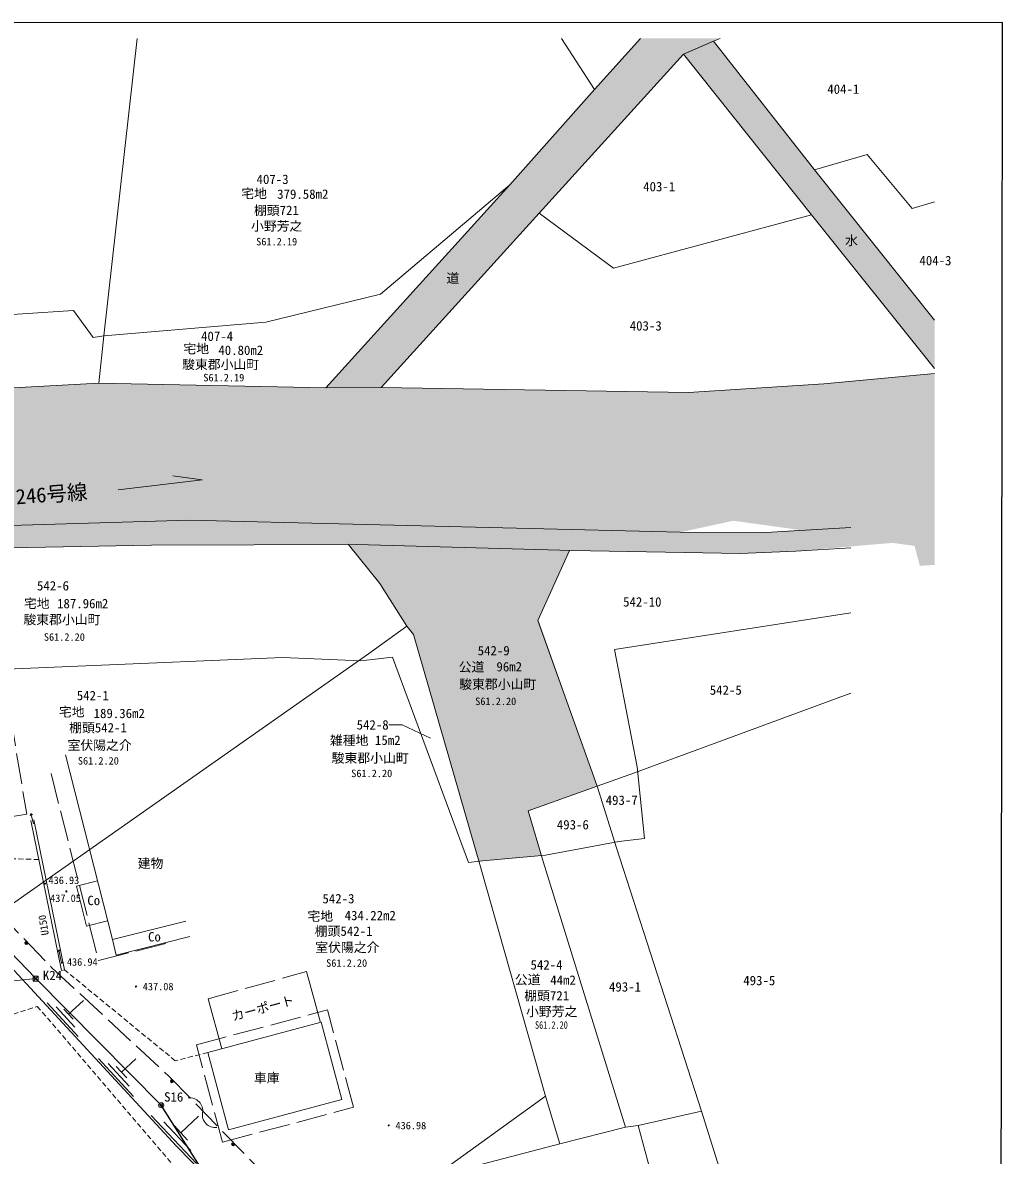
# Model space of a CAD drawing. Units: millimetres, scale not verified. Extents: x 5000 to 205306, y 4475 to 281715.
# Drawn here: x 157614 to 205306, y 88368 to 143512 of the extents above; entities that cross this region are included whole.
import ezdxf
from ezdxf.enums import TextEntityAlignment as Align

# ---------------------------------------------------------------- set-up
doc = ezdxf.new("R2010")
doc.units = ezdxf.units.MM
doc.header["$LTSCALE"] = 250
doc.header["$PDMODE"] = 32
doc.header["$PDSIZE"] = 125
doc.linetypes.add('DASHED', pattern=[7.5, 6, -1.5])
doc.linetypes.add('USER3', pattern=[1.5, 1, -0.5])
for name, color, linetype, lineweight in [('プロットマーク', 5, 'Continuous', 13), ('ベクトルデータ', 30, 'Continuous', 13), ('図枠', 7, 'Continuous', 25), ('地番名', 30, 'Continuous', 13), ('汎用Layer', 7, 'Continuous', 13), ('測量図', 6, 'Continuous', 25), ('点名', 6, 'Continuous', 13), ('独標', 7, 'Continuous', 13), ('現況', 7, 'Continuous', 13)]:
    doc.layers.add(name, color=color, linetype=linetype, lineweight=lineweight)
for name, color, linetype in [('住所', 30, 'Continuous'), ('地目', 30, 'Continuous'), ('地積', 30, 'Continuous'), ('所有者', 30, 'Continuous'), ('日付（分筆等）', 30, 'Continuous'), ('点名(プロット1)', 5, 'Continuous'), ('道・水路', 254, 'Continuous')]:
    doc.layers.add(name, color=color, linetype=linetype)
doc.styles.add('ＭＳ ゴシック', font='')
doc.styles.add('ＭＳ 明朝', font='')
doc.styles.get('ＭＳ ゴシック').set_extended_font_data('MS Gothic')
doc.styles.get('ＭＳ 明朝').set_extended_font_data('MS Mincho')

msp = doc.modelspace()

# ---------------------------------------------------------------- hatches: boundary and pattern name
at = {"layer": '独標'}
for points in [[(158676.7, 101593, 0.41422), (158706.7, 101563, 0.41422)], [(159499.7, 97749.6, 0.41421), (159529.7, 97719.6, 0.41421)], [(163104.3, 96585.1, 0.41422), (163134.3, 96555.1, 0.41422)], [(175406.5, 89819.1, 0.41421), (175436.5, 89789.1, 0.41421)]]:
    msp.add_hatch(color=256, dxfattribs=at).paths.add_polyline_path(points)
h = msp.add_hatch(color=256, dxfattribs=at)
edge = h.paths.add_edge_path()
edge.add_ellipse((159741.3, 101212), major_axis=(23, 19.3), ratio=1, start_angle=140, end_angle=-40)
at = {"layer": '現況'}
for points in [[(157870.4, 98709.6, 0.99999), (157720.4, 98709.6, 0.41421), (157795.4, 98634.6, 0.41421)], [(164958.7, 91977.7, 1), (164808.7, 91977.7, 0.41421), (164883.7, 91902.7, 0.41421)], [(167933.3, 88906.3, 1), (167783.3, 88906.3, 0.41421), (167858.3, 88831.3, 0.41421)]]:
    msp.add_hatch(color=256, dxfattribs=at).paths.add_polyline_path(points)
at = {"layer": '道・水路'}
for color, points in [(256, [(129191, 124211.6), (130981.9, 124310.5), (133649.5, 124448.6), (161326.6, 125956.5), (172380.1, 125739.2), (175068.9, 125753.2), (190022.7, 125498.8), (196623.1, 125929.6), (202005.1, 126428.9), (202005.1, 117113.2), (201288.5, 117070.1), (201029.4, 118038), (192212.3, 119262.8), (189616.5, 118700.8), (165724.3, 119295.8), (153188, 118923), (138192.6, 117935.6), (131377.7, 117415.3), (118886, 116575.5), (110602.4, 116058.6), (73473.8, 113603), (73518.7, 112808.3), (73396.6, 112800.5), (72971.3, 112182.7), (71362, 109845.1), (70823.3, 109062.7), (70680.8, 101076.1), (70261.1, 94545.4), (66929.1, 20630.6), (69957.6, 21809.8), (108771.4, 36437.2), (143328, 49589.7), (156830, 54332.2), (159745.1, 51213.3), (117587.2, 35591), (55567.9, 12897.4), (53734.1, 12140.8), (38185.3, 5704.1), (34928.9, 5704.1), (34328.5, 8117.7), (54647.1, 16455.1), (62550.2, 19373.3), (63908.9, 23521.7), (64643.2, 46960.2), (64843.9, 52456.5), (67043.2, 101910.3), (67024.8, 102977.7), (65898.6, 112058.1), (63950, 110780.8), (59350.4, 108134.2), (52596, 102601.8), (47040.1, 98966.2), (43860.5, 98011.4), (38899.8, 97124.6), (26990.7, 94712.6), (26616.7, 97619.3), (38699.5, 100028.3), (42755.1, 100710.8), (46959.8, 102126.5), (51319.8, 105229.7), (60229.7, 112154.8), (61619.1, 113226.2), (68253.5, 117098), (69636.1, 119433), (72762.1, 126783), (79650.2, 142745.7), (82511.3, 142745.7), (75834.2, 126947.8), (75471, 126110.7), (73258.7, 120992)]), (256, [(191565.9, 142745.7), (191239.4, 142615.5), (189780.2, 141976), (182764.8, 134232), (175068.9, 125753.2), (172380.1, 125739.2), (181325.5, 135618.2), (185452.9, 140265.6), (187693.3, 142745.7)]), (7, [(191239.4, 142615.5), (196160.5, 136344.9), (202005.1, 129023.9), (202005.1, 126670), (196011.6, 134159.9), (189780.2, 141976)]), (7, [(165724.3, 119295.8), (189616.5, 118700.8), (193792, 118695.6), (200967.5, 119261), (201226.6, 118293.1), (195250.8, 117784.5), (192538.7, 117668.2), (184230, 117810.5), (173866.5, 118109), (173462.5, 118107.3), (163881, 118068), (152682.9, 117861.9), (139105.2, 117082.7), (130377.3, 116488.7), (118703.6, 115704), (73518.7, 112808.3), (73473.8, 113603), (110602.4, 116058.6), (118886, 116575.5), (131377.7, 117415.3), (138192.6, 117935.6), (153188, 118923)]), (256, [(184230, 117810.5), (182724.2, 114455.1), (185583.1, 106337.6), (182216.3, 105144.3), (182870, 102960.3), (179821.1, 102683.5), (176634.8, 113731.5), (176313.8, 114129), (175009.2, 116212.5), (173462.5, 118107.3), (173866.5, 118109)])]:
    msp.add_hatch(color=color, dxfattribs=at).paths.add_polyline_path(points)

# ---------------------------------------------------------------- linework, layer by layer
at = {"layer": 'プロットマーク'}
for p, q in [((158124.6, 96847.1), (158374.6, 97097.1)), ((158124.6, 97097.1), (158374.6, 96847.1))]:
    msp.add_line(p, q, dxfattribs=at)
msp.add_lwpolyline([(158124.6, 96847.1), (158374.6, 96847.1), (158374.6, 97097.1), (158124.6, 97097.1)], close=True, dxfattribs=at)
at = {"layer": 'プロットマーク', "color": 6}
msp.add_circle((164353.5, 90808.5), 125, dxfattribs=at)
msp.add_point((164353.5, 90808.5), dxfattribs=at)
at = {"layer": 'ベクトルデータ'}
msp.add_line((185452.9, 140265.6), (183838.6, 142745.7), dxfattribs=at)
at = {"layer": 'ベクトルデータ', "color": 5}
for p, q in [((173866.5, 118109), (163881, 118068)), ((184354.6, 117807), (173866.5, 118109)), ((192538.7, 117668.2), (184354.6, 117807)), ((195250.8, 117784.5), (192538.7, 117668.2)), ((197933.2, 117940.2), (195250.8, 117784.5))]:
    msp.add_line(p, q, dxfattribs=at)
at = {"layer": 'ベクトルデータ'}
for points in [[(82511.3, 142745.7), (75834.2, 126947.8), (75471, 126110.7), (73258.7, 120992), (129191, 124211.6), (130981.9, 124310.5), (133649.5, 124448.6), (161326.6, 125956.5), (172380.1, 125739.2), (175068.9, 125753.2), (190022.7, 125498.8), (196623.1, 125929.6), (202005.1, 126428.9)], [(163183.8, 142745.7), (161572.3, 128268.5), (161326.6, 125956.5)], [(187693.3, 142745.7), (185452.9, 140265.6), (181325.5, 135618.2), (172380.1, 125739.2)], [(191565.9, 142745.7), (191239.4, 142615.5), (189780.2, 141976), (182764.8, 134232), (175068.9, 125753.2)], [(202005.1, 129023.9), (196160.5, 136344.9), (191239.4, 142615.5)], [(202005.1, 126670), (196011.6, 134159.9), (189780.2, 141976)], [(202005.1, 134790.4), (200908.1, 134461.7), (198722.7, 137097.9), (196160.5, 136344.9)], [(181325.5, 135618.2), (175038.4, 130290.6), (169449, 128923.2), (161572.3, 128268.5), (161042.4, 128180.5), (160087.4, 129499.4), (155114.1, 129173.2), (154794.2, 127448.3), (149574.1, 126770.5), (138611.4, 125843.4), (133583.7, 124826.9), (130583.2, 124641.4), (129576.8, 124422.6), (128755.3, 124400.7), (90308.8, 125190.6), (84027.7, 125940.6), (78846.7, 126048.4), (75471, 126110.7)], [(196011.6, 134159.9), (186374.6, 131559), (182764.8, 134232)]]:
    msp.add_lwpolyline(points, dxfattribs=at)
at = {"layer": 'ベクトルデータ', "color": 5}
for points in [[(73518.7, 112807.5), (73473.8, 113603), (110602.4, 116058.6), (118886, 116575.5), (131377.7, 117415.3), (138192.6, 117935.6), (153188, 118923), (165724.3, 119295.8), (189616.5, 118700.8), (193792, 118695.6), (197933.2, 118930.8)], [(163881, 118068), (152682.9, 117861.9), (139105.2, 117082.7)], [(197933.2, 114775.2), (186431, 112987.2), (187521.7, 107290.3), (187889.5, 103791.1), (186633.8, 103639.9), (183073.1, 102978.2), (180018.9, 102708.5), (179324.5, 102620.5), (175621.6, 112621.8), (174082.1, 112441.4), (170285.8, 112608.3), (150303.9, 111758.2), (144153.9, 111771.5), (139673.2, 111606.5), (130725.1, 110252.1), (118866.4, 109261.6), (110167.5, 110591.6), (89744.9, 111648.9), (83271.2, 112233), (72971.3, 112182.7)]]:
    msp.add_lwpolyline(points, dxfattribs=at)
at = {"layer": 'ベクトルデータ', "color": 171}
for points in [[(173452.2, 118120), (175009.2, 116212.5), (176313.8, 114129), (176634.8, 113731.5), (179900.4, 102408.5), (183060.2, 91241.7), (183766.8, 88924.9)], [(184230, 117810.5), (182700.9, 114403.2), (185583.1, 106337.6), (186515.2, 103339.9), (190665.6, 90524.5), (191959.3, 86383.7)], [(170092.5, 81762), (164353.5, 90808.5), (158249.6, 96972.1), (155698.6, 99626.6), (139105.2, 117082.7)], [(176313.8, 114129), (174453.8, 112784.3), (155698.6, 99626.6)], [(197933.2, 110876), (187403.1, 106990.2), (185583.1, 106337.6), (182216.3, 105144.3), (182954.5, 102678.1), (186958.5, 89733.1)], [(158249.6, 96972.1), (133143.3, 94361), (137215.5, 75930.5), (137904.8, 73186.5), (143328, 49589.7)], [(183060.2, 91241.7), (177629.4, 87318.8), (170092.5, 81762), (167673.4, 78450.2), (173881.5, 60511.3)], [(190665.6, 90524.5), (187577.7, 89826), (186958.5, 89733.1), (183766.8, 88924.9), (177629.4, 87318.8)], [(187577.7, 89826), (188715.1, 85602.3), (193964.8, 66557.4)]]:
    msp.add_lwpolyline(points, dxfattribs=at)
at = {"layer": '図枠'}
msp.add_lwpolyline([(5040.7, 5000), (205168.5, 5044), (205305.7, 143512), (5000, 143509.7)], close=True, dxfattribs=at)
at = {"layer": '地番名'}
msp.add_lwpolyline([(177472.8, 108685.2), (176090.5, 109325.5), (175435.7, 109325.5)], dxfattribs=at)
at = {"layer": '測量図'}
msp.add_lwpolyline([(69957.6, 21809.8), (108771.4, 36437.2), (143328, 49589.7), (156830, 54332.2), (160482.1, 55572.8), (160329.8, 56417.7), (173881.5, 60511.3), (184463.6, 63676.2), (177629.4, 87318.8), (170092.5, 81762), (164353.5, 90808.5), (158249.6, 96972.1), (155698.6, 99626.6), (144153.9, 111771.5), (139673.2, 111606.5), (130725.1, 110252.1), (118866.4, 109261.6), (110167.5, 110591.6), (89744.9, 111648.9)], dxfattribs=at)
at = {"layer": '独標'}
for p, q in [((166360.5, 121255), (164926.7, 121451.8)), ((162262.1, 120764.6), (166360.5, 121255)), ((159502, 97372.8), (159649, 97402.9))]:
    msp.add_line(p, q, dxfattribs=at)
for points in [[(158676.7, 101593, 0.41422), (158706.7, 101563, 0.41422)], [(159499.7, 97749.6, 0.41421), (159529.7, 97719.6, 0.41421)], [(163104.3, 96585.1, 0.41422), (163134.3, 96555.1, 0.41422)], [(175406.5, 89819.1, 0.41421), (175436.5, 89789.1, 0.41421)]]:
    msp.add_lwpolyline(points, format="xyb", close=True, dxfattribs=at)
for centre, start, end in [((158706.7, 101593), 359.99908, 180.00092), ((159741.3, 101212), 359.99898, 180.00102), ((159741.3, 101212), 180, 360), ((159529.7, 97749.6), 0, 180), ((163134.3, 96585.1), 359.99908, 180.00092), ((175436.5, 89819.1), 0, 180)]:
    msp.add_arc(centre, 30, start, end, dxfattribs=at)
at = {"layer": '現況'}
for p, q in [((161981.9, 98868.9), (159695.1, 107872.9)), ((158133.7, 104499.3), (158015.1, 105012.7)), ((159502, 97372.8), (158011.8, 104670.3)), ((159649, 97402.9), (158158.7, 104700.3)), ((160228.3, 101467.2), (161255.7, 101728.1)), ((160720.7, 99528.7), (160228.3, 101467.2)), ((161748, 99789.6), (160720.7, 99528.7)), ((161981.9, 98868.9), (165552.8, 99775.8)), ((162173.9, 98112.9), (161981.9, 98868.9)), ((162173.9, 98112.9), (165744.8, 99019.8)), ((159485.5, 97812.6), (159376, 98376.6)), ((171426.4, 97311.1), (172111.9, 94839.3)), ((166643.3, 95984.8), (167315.7, 93560)), ((160318.8, 94151.7), (158802.6, 95793.3)), ((160159.2, 94612.8), (159249.5, 95597.7)), ((160075.5, 94991.7), (159620.6, 95484.2)), ((159848.1, 95238), (160568, 95902.9)), ((172145.5, 94848.3), (166624, 93375.5)), ((173150.7, 91080.1), (172145.5, 94848.3)), ((167629.2, 89607.2), (166624, 93375.5)), ((163007.2, 91240.8), (161299.5, 93089.9)), ((162802.8, 91737.3), (161778.1, 92846.7)), ((162683.7, 92141.3), (162171.4, 92696)), ((162427.5, 92418.6), (163127.5, 93065.1)), ((173150.7, 91080.1), (167629.2, 89607.2)), ((166070.8, 87974.4), (163870.6, 90306)), ((165802, 88602.3), (164481.9, 90001.3)), ((165313.2, 89463.4), (166177.3, 90278.8)), ((165643.2, 89113.7), (164983.2, 89813.1))]:
    msp.add_line(p, q, dxfattribs=at)
at = {"layer": '現況', "linetype": 'DASHED'}
for p, q in [((166643.3, 95984.8), (171426.4, 97311.1)), ((166068.6, 93744.8), (172451.5, 95447.4)), ((173717.3, 90710.7), (172451.5, 95447.4)), ((167335.2, 89005.2), (166068.6, 93744.8)), ((167335.2, 89005.2), (173717.3, 90710.7))]:
    msp.add_line(p, q, dxfattribs=at)
for points in [[(144854.9, 112384), (148013.5, 108739.8), (153769.2, 102975.6), (159019.5, 97517.6), (164732, 92221.3), (171230.3, 85541.9)], [(158995.2, 106953.7), (161306.7, 97852.6), (164877.6, 98759.6)]]:
    msp.add_lwpolyline(points, dxfattribs=at)
at = {"layer": '現況'}
for points in [[(172695.1, 83206.5), (171253.3, 83055.3), (170339.6, 83451), (170337.7, 83453.3), (165106.4, 88820.7), (157207.8, 97372.6), (149678.5, 105329.2), (143741.5, 111902.3), (142857.2, 111891.9), (141014.9, 110132.2)], [(157972.8, 104902.7), (158015.1, 105012.7), (158097.4, 104938.5)], [(159344.5, 98298.6), (159376, 98376.6), (159431.2, 98318.7)]]:
    msp.add_lwpolyline(points, dxfattribs=at)
at = {"layer": '現況', "linetype": 'DASHED'}
msp.add_lwpolyline([(152874, 104157.8), (151772.5, 110815), (156708.8, 111631.7), (157810.3, 104974.5)], close=True, dxfattribs=at)
at = {"layer": '現況', "linetype": 'USER3'}
for points in [[(158399.9, 102769.6), (155222.4, 102859), (153517.2, 104742.6)], [(166624, 93375.5), (165044.3, 92971.9), (159649, 97402.9)]]:
    msp.add_lwpolyline(points, dxfattribs=at)
at = {"layer": '現況'}
for points in [[(157870.4, 98709.6, 0.99999), (157720.4, 98709.6, 0.41421), (157795.4, 98634.6, 0.41421)], [(164958.7, 91977.7, 1), (164808.7, 91977.7, 0.41421), (164883.7, 91902.7, 0.41421)], [(167933.3, 88906.3, 1), (167783.3, 88906.3, 0.41421), (167858.3, 88831.3, 0.41421)]]:
    msp.add_lwpolyline(points, format="xyb", close=True, dxfattribs=at)
at = {"layer": '現況', "linetype": 'USER3'}
msp.add_lwpolyline([(145735.6, 95070.1), (150955.1, 96083.9), (151880.9, 94869.3), (154475.8, 95822.9), (155380.9, 94645.9), (158327.6, 95622.4), (166384.9, 86208), (167052.5, 86428.8), (169492.2, 81240.9), (166105, 79828.7), (166748.1, 75205), (169270, 68111), (171372.6, 60431.1), (160925.8, 57470.3), (158801.2, 62280.3), (156178.1, 69183.5), (151460.8, 78626.8), (150319.2, 81306.5), (150830.6, 81729.2), (147989.3, 88463.2), (145878.1, 94013.6)], close=True, dxfattribs=at)
at = {"layer": '現況'}
for centre, start, end in [((165753.8, 90540.3), 350.95136, 97.21156), ((166988.2, 90343.7), 170.95136, 277.21156)]:
    msp.add_arc(centre, 625, start, end, dxfattribs=at)

# ---------------------------------------------------------------- texts
at = {"layer": '住所', "style": 'ＭＳ 明朝'}
for s, p in [('棚頭721', (168873, 134008.9)), ('棚頭542-1', (159877.3, 108819.5)), ('棚頭542-1', (171833.7, 98915.9)), ('棚頭721', (182032.1, 95772.8))]:
    msp.add_text(s, height=458.2, dxfattribs=at).set_placement(p, align=Align.BOTTOM_LEFT)
at = {"layer": '地番名', "style": 'ＭＳ 明朝'}
for s, p in [('404-1', (196784.3, 139910.5)), ('407-3', (169001, 135519.8)), ('403-1', (187821.4, 135163.5)), ('水', (197650.1, 132540.8)), ('404-3', (201269.5, 131562.3)), ('道', (178240.4, 130707)), ('403-3', (187166.6, 128386.7)), ('407-4', (166298.2, 127877.9)), ('542-6', (158310.1, 115731.2)), ('542-10', (186843.1, 114945.5)), ('542-9', (179764.4, 112573.8)), ('542-1', (160248.9, 110386.2)), ('542-5', (191062.7, 110653.2)), ('493-7', (185995.3, 105291)), ('493-6', (183618.1, 104099.7)), ('542-3', (172208, 100497.7)), ('542-4', (182337.7, 97275.6)), ('493-5', (192693.8, 96514.4)), ('493-1', (186157.1, 96206.1))]:
    msp.add_text(s, height=458.2, dxfattribs=at).set_placement(p, align=Align.BOTTOM_LEFT)
msp.add_text('542-8', height=458.2, dxfattribs=at).set_placement((173873.2, 109325.5), align=Align.MIDDLE_LEFT)
at = {"layer": '地目', "style": 'ＭＳ 明朝'}
for s, p in [('宅地', (168257.4, 134830.4)), ('宅地', (165439.3, 127276.5)), ('宅地', (157673.5, 114875.6)), ('公道', (178839.2, 111781)), ('宅地', (159376.1, 109595.4)), ('雑種地', (172572.4, 108204.6)), ('宅地', (171478.1, 99648.1)), ('公道', (181573.8, 96555.4))]:
    msp.add_text(s, height=458.2, dxfattribs=at).set_placement(p, align=Align.BOTTOM_LEFT)
at = {"layer": '地積', "style": 'ＭＳ 明朝'}
for s, p in [('379.58m2', (170003.5, 134798.6)), ('40.80m2', (167140.6, 127196.9)), ('187.96m2', (159288.9, 114865)), ('96m2', (180677.3, 111790.4)), ('189.36m2', (161069.8, 109517.3)), ('15m2', (174765.5, 108210.4)), ('434.22m2', (173288.1, 99679.1)), ('44m2', (183298, 96533.5))]:
    msp.add_text(s, height=458.2, dxfattribs=at).set_placement(p, align=Align.BOTTOM_LEFT)
at = {"layer": '所有者', "style": 'ＭＳ 明朝'}
for s, p in [('小野芳之', (168731.5, 133248.1)), ('駿東郡小山町', (165376.7, 126507.2)), ('駿東郡小山町', (157651.5, 114086.9)), ('駿東郡小山町', (178866.8, 110939.7)), ('室伏陽之介', (159798.8, 107971.4)), ('駿東郡小山町', (172657, 107346.2)), ('室伏陽之介', (171857.1, 98126)), ('小野芳之', (182119.4, 95005.8))]:
    msp.add_text(s, height=458.2, dxfattribs=at).set_placement(p, align=Align.BOTTOM_LEFT)
at = {"layer": '日付（分筆等）', "style": 'ＭＳ 明朝'}
for s, p in [('S61.2.19', (168982, 132557.9)), ('S61.2.19', (166408.2, 125937.7)), ('S61.2.20', (158646.8, 113309)), ('S61.2.20', (179645.5, 110179.3)), ('S61.2.20', (160300.9, 107281.7)), ('S61.2.20', (173608.7, 106670.3)), ('S61.2.20', (172388.3, 97436.3))]:
    msp.add_text(s, height=366.6, dxfattribs=at).set_placement(p, align=Align.BOTTOM_LEFT)
at = {"layer": '日付（分筆等）', "style": 'ＭＳ 明朝', "width": 0.8}
msp.add_text('S61.2.20', height=366.6, dxfattribs=at).set_placement((182555.9, 94419.6), align=Align.BOTTOM_LEFT)
at = {"layer": '汎用Layer', "style": 'ＭＳ ゴシック'}
for s, height, rotation, p in [('至\u3000（国）246号線', 733.1, 4.428, (152337.1, 119453)), ('U150', 366.6, 99.005, (158995.4, 99128.7)), ('カーポート', 458.2, 15.24, (167889.9, 94775.5))]:
    msp.add_text(s, height=height, rotation=rotation, dxfattribs=at).set_placement(p, align=Align.BOTTOM_LEFT)
for s, p in [('建物', (163216.7, 102216.3)), ('Co', (160763.2, 100410.2)), ('Co', (163719.1, 98642.4)), ('車庫', (168872.8, 91776.7))]:
    msp.add_text(s, height=458.2, dxfattribs=at).set_placement(p, align=Align.BOTTOM_LEFT)
at = {"layer": '点名', "style": 'ＭＳ 明朝'}
msp.add_text('S16', height=458.2, dxfattribs=at).set_placement((164498.8, 90845.6), align=Align.BOTTOM_LEFT)
at = {"layer": '点名(プロット1)', "style": 'ＭＳ ゴシック'}
msp.add_text('K24', height=458.2, dxfattribs=at).set_placement((159064.4, 96760.6), align=Align.BOTTOM_CENTER)
at = {"layer": '独標', "style": 'ＭＳ ゴシック'}
for s, p in [('436.93', (159620.6, 101759.6)), ('437.05', (159700.1, 100884.4)), ('436.94', (160515.9, 97782.9)), ('437.08', (164209.3, 96585.1)), ('436.98', (176511.5, 89819.1))]:
    msp.add_text(s, height=366.6, dxfattribs=at).set_placement(p, align=Align.MIDDLE_CENTER)

doc.saveas('drawing.dxf')
